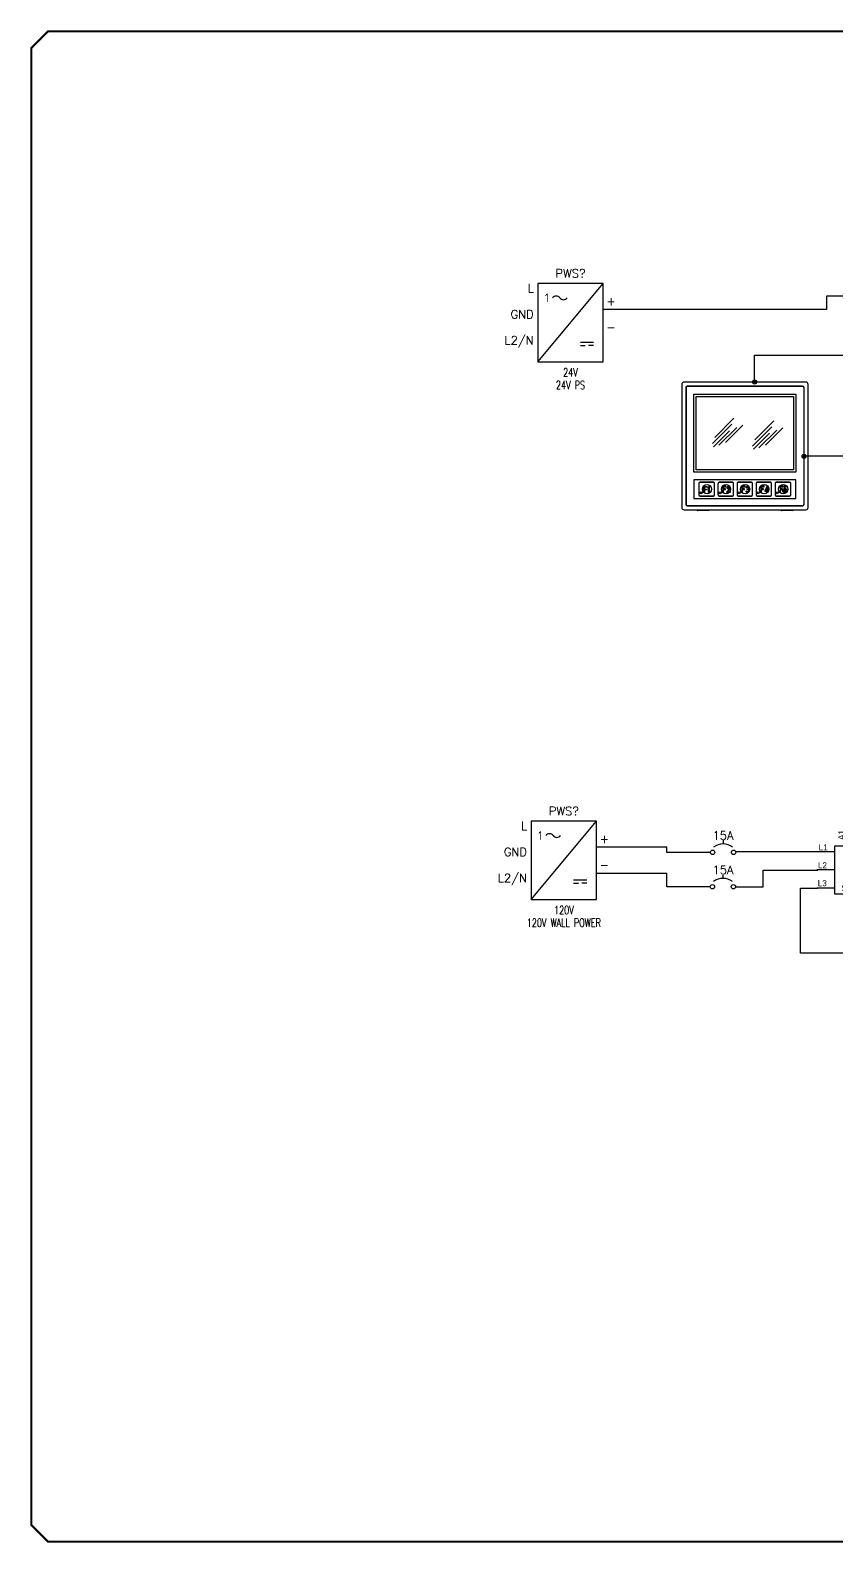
# Model space of a CAD drawing. Header units: inches. Extents: x 0 to 33.5, y 0 to 22.4.
# Drawn here: x 0.02 to 11.97, y 0.02 to 22.44 of the extents above; entities that cross this region are included whole.
import ezdxf
from ezdxf.enums import TextEntityAlignment as Align

# ---------------------------------------------------------------- set-up
doc = ezdxf.new("R2010")
doc.units = ezdxf.units.IN
doc.header["$MEASUREMENT"] = 0
for name, color, linetype in [('DESC', 150, 'Continuous'), ('MISC', 7, 'Continuous'), ('SYMS', 7, 'Continuous'), ('TAGS', 150, 'Continuous'), ('TERMS', 123, 'Continuous'), ('TITLE', 7, 'Continuous'), ('WIRES', 7, 'Continuous')]:
    doc.layers.add(name, color=color, linetype=linetype)
doc.styles.add('ITALIC', font='ITALIC')
doc.styles.add('SIMPLEX', font='SIMPLEX')
doc.styles.add('WD', font='romans.shx')
doc.styles.add('WD_IEC', font='isocp2.shx', dxfattribs={"width": 0.9, "height": 4})

# ---------------------------------------------------------------- blocks, each defined once
blk = doc.blocks.new('NO_NUM_acade_title')
at = {"layer": 'TITLE', "const_width": 0.0312}
blk.add_lwpolyline([(30.594, 0.281), (30.594, 22.177), (30.344, 22.427), (0.281, 22.427), (0.031, 22.177), (0.031, 0.281), (0.281, 0.031), (30.344, 0.031)], close=True, dxfattribs=at)
at = {"layer": 'TITLE', "color": 1, "style": 'ITALIC'}
for tag, height, p in [('TITLE#1', 0.125, (32.156, 3.406)), ('TITLE#2', 0.125, (32.156, 3.204)), ('TITLE#3', 0.125, (32.156, 3.001)), ('TITLE#4', 0.125, (32.156, 2.799)), ('DWG#', 0.2, (32.156, 0.826))]:
    blk.add_attdef(tag, text='', height=height, dxfattribs=at).set_placement(p, align=Align.CENTER)
at = {"layer": 'TITLE', "color": 1, "style": 'SIMPLEX'}
blk.add_attdef('CAD#', (30.826, 1.958), '', height=0.0938, rotation=90, dxfattribs=at)
at = {"layer": 'TITLE', "color": 1}
for tag, p, height, style in [('ENGINEER', (31.237, 1.958), 0.0938, 'ITALIC'), ('CHKDBY', (32.424, 1.958), 0.0938, 'ITALIC'), ('JOB#', (31.464, 1.644), 0.0938, 'SIMPLEX'), ('DRAWNBY', (32.494, 1.644), 0.0938, 'ITALIC'), ('SCALE', (31.353, 1.344), 0.0938, 'SIMPLEX'), ('DATE', (32.408, 1.344), 0.0938, 'SIMPLEX'), ('SHTS', (32.532, 0.25), 0.2, 'ITALIC')]:
    blk.add_attdef(tag, p, '', height=height, dxfattribs=dict(at, style=style))
at = {"layer": 'TITLE', "color": 1, "style": 'ITALIC'}
blk.add_attdef('SH#', text='', height=0.2, dxfattribs=at).set_placement((31.881, 0.25), align=Align.RIGHT)
at = {"layer": 'TITLE', "color": 7, "flags": 9}
blk.add_attdef('WD_TB', (31.219, 0.031), '', height=0.125, dxfattribs=at)
blk = doc.blocks.new('HCB1')
blk.add_line((0, 0.173), (0, 0.126))
for centre in [(-0.155, 0), (0.155, 0)]:
    blk.add_circle(centre, 0.0322)
blk.add_arc((0, -0.109), 0.234, 53.1301, 126.8699)
at = {"style": 'WD', "width": 0.7}
for tag, p in [('INST', (0, 0.826)), ('LOC', (0, 0.656)), ('DESC1', (0, 0.5)), ('DESC2', (0, 0.344)), ('RATING1', (0, -0.188)), ('XREF', (0, -0.344))]:
    blk.add_attdef(tag, text='', height=0.125, dxfattribs=at).set_placement(p, align=Align.CENTER)
at = {"style": 'WD'}
blk.add_attdef('TAG1', text='', height=0.125, dxfattribs=at).set_placement((0, 0.188), align=Align.CENTER)
for tag, p in [('X2LINK', (0, 0.219)), ('X8LINK', (0, 0))]:
    blk.add_attdef(tag, p, '', height=0.01, dxfattribs=at)
for tag, p, height, flags in [('X4TERM01', (-0.188, 0), 0.0125, 1), ('X1TERM02', (0.188, 0), 0.0125, 1), ('FAMILY', (0.205, 0.152), 0.01, 9), ('CONTACT', (0.205, 0.133), 0.01, 9)]:
    blk.add_attdef(tag, p, '', height=height, dxfattribs=dict(at, flags=flags))
at = {"linetype": 'Continuous', "style": 'WD', "flags": 9}
for tag, p in [('ASSYCODE', (0.219, 0.062)), ('MFG', (0.228, 0.089)), ('CAT', (0.23, 0.108))]:
    blk.add_attdef(tag, text='', height=0.01, dxfattribs=at).set_placement(p, align=Align.CENTER)
at = {"linetype": 'Continuous', "style": 'WD', "flags": 8}
blk.add_attdef('TERM01', text='', height=0.125, dxfattribs=at).set_placement((-0.25, -0.031), align=Align.TOP_RIGHT)
blk.add_attdef('TERM02', text='', height=0.125, dxfattribs=at).set_placement((0.25, -0.031), align=Align.TOP_LEFT)
blk = doc.blocks.new('HPW1_1PH')
for p, q in [((0, -0.967), (0.967, 0.193)), ((0.629, -0.677), (0.823, -0.677)), ((0.629, -0.725), (0.702, -0.725)), ((0.823, -0.725), (0.75, -0.725))]:
    blk.add_line(p, q)
blk.add_lwpolyline([(0.967, 0.193), (0, 0.193), (0, -0.967), (0.967, -0.967)], close=True)
for centre, start, end in [((0.271, -0.06), 36.8699, 143.1301), ((0.379, 0.021), 216.8699, 323.1301)]:
    blk.add_arc(centre, 0.0677, start, end)
at = {"style": 'WD_IEC'}
blk.add_text('1', height=0.13, dxfattribs=at).set_placement((0.163, -0.019), align=Align.MIDDLE_RIGHT)
at = {"style": 'WD', "width": 0.7}
for tag, p in [('INST', (0.484, 0.656)), ('LOC', (0.484, 0.469)), ('RATING1', (0.484, -1.188)), ('DESC1', (0.484, -1.375)), ('DESC2', (0.484, -1.562)), ('DESC3', (0.484, -1.75))]:
    blk.add_attdef(tag, text='', height=0.125, dxfattribs=at).set_placement(p, align=Align.CENTER)
at = {"style": 'WD'}
blk.add_attdef('TAG1', text='', height=0.125, dxfattribs=at).set_placement((0.484, 0.281), align=Align.CENTER)
at = {"style": 'WD', "flags": 8}
for tag, p in [('TERM01', (-0.062, 0.062)), ('TERM02', (-0.062, -0.325)), ('TERM03', (-0.062, -0.712))]:
    blk.add_attdef(tag, text='', height=0.125, dxfattribs=at).set_placement(p, align=Align.RIGHT)
at = {"style": 'WD'}
for tag, p, height, flags in [('X4TERM01', (0, 0), 0.0193, 1), ('X1TERM04', (0.967, -0.193), 0.0193, 1), ('TERM04', (1.014, -0.132), 0.125, 8), ('X4TERM02', (0, -0.387), 0.0193, 1), ('TERM05', (1.014, -0.519), 0.125, 8), ('X1TERM05', (0.967, -0.58), 0.0193, 1), ('X4TERM03', (0, -0.774), 0.0193, 1)]:
    blk.add_attdef(tag, p, '', height=height, dxfattribs=dict(at, flags=flags))
at = {"style": 'WD', "flags": 9}
for tag, p in [('ASSYCODE', (0.484, 0.114)), ('FAMILY', (0.484, 0.09)), ('MFG', (0.484, 0.16)), ('CAT', (0.484, 0.138))]:
    blk.add_attdef(tag, text='', height=0.0155, dxfattribs=at).set_placement(p, align=Align.CENTER)
blk = doc.blocks.new('HDV1_011')
for p, q in [((11.433, 12.515), (11.433, 12.694)), ((11.79, 12.515), (11.79, 12.694)), ((11.255, 12.426), (10.987, 12.426)), ((12.237, 12.426), (11.969, 12.426)), ((11.255, 12.158), (10.987, 12.158)), ((12.237, 12.158), (11.969, 12.158)), ((11.255, 11.89), (10.987, 11.89)), ((12.237, 11.89), (11.969, 11.89))]:
    blk.add_line(p, q)
blk.add_lwpolyline([(11.969, 11.801), (11.255, 11.801), (11.255, 12.515), (11.969, 12.515)], close=True)
for s, p in [('A1', (11.395, 12.603)), ('A2', (11.756, 12.596))]:
    blk.add_text(s, height=0.0893, rotation=90).set_placement(p)
for s, p in [('T1', (12.097, 12.471)), ('L1', (11.015, 12.448)), ('L2', (11.004, 12.181)), ('T2', (12.067, 12.198)), ('L3', (11.002, 11.917)), ('SD-N35', (11.353, 11.844)), ('T3', (12.055, 11.932))]:
    blk.add_text(s, height=0.0893).set_placement(p)
at = {"style": 'WD', "width": 0.8}
for tag, p in [('TERM07', (11.298, 12.695)), ('TERM08', (11.673, 12.695))]:
    blk.add_attdef(tag, text='', height=0.125, dxfattribs=at).set_placement(p, align=Align.RIGHT)
at = {"style": 'WD', "flags": 1}
for tag, p in [('X2TERM07', (11.433, 12.688)), ('X2TERM08', (11.791, 12.688)), ('X4TERM01', (11.009, 12.427)), ('X1TERM04', (12.212, 12.425)), ('X4TERM02', (11.001, 12.156)), ('X1TERM05', (12.207, 12.157)), ('X4TERM03', (10.996, 11.889)), ('X1TERM06', (12.22, 11.889))]:
    blk.add_attdef(tag, p, '', height=0.005, dxfattribs=at)
at = {"style": 'WD', "width": 0.8}
for tag, p in [('TERM01', (10.903, 12.415)), ('TERM02', (10.903, 12.165)), ('TERM03', (10.903, 11.915))]:
    blk.add_attdef(tag, text='', height=0.125, dxfattribs=at).set_placement(p, align=Align.TOP_RIGHT)
for tag, p in [('TERM04', (12.263, 12.415)), ('TERM05', (12.263, 12.165)), ('TERM06', (12.263, 11.915))]:
    blk.add_attdef(tag, text='', height=0.125, dxfattribs=at).set_placement(p, align=Align.TOP_LEFT)
at = {"style": 'WD'}
blk.add_attdef('CONTACTOR', text='', height=0.125, dxfattribs=at).set_placement((10.958, 11.43), align=Align.CENTER)
blk = doc.blocks.new('WDDOT')
for radius in [0.03, 0.0187, 0.00929]:
    blk.add_circle((0, 0), radius)

msp = doc.modelspace()

# ---------------------------------------------------------------- hatches: boundary and pattern name
for points in [[(9.997, 15.593), (9.997, 15.678), (10.042, 15.678), (10.042, 15.67), (10.006, 15.67), (10.006, 15.639), (10.035, 15.639), (10.035, 15.63), (10.006, 15.63), (10.006, 15.593)], [(10.076, 15.589), (10.076, 15.678), (10.067, 15.678), (10.062, 15.669), (10.06, 15.667), (10.055, 15.662), (10.06, 15.655), (10.066, 15.66), (10.067, 15.661), (10.067, 15.589)], [(10.279, 15.681), (10.279, 15.593), (10.288, 15.593), (10.288, 15.632), (10.318, 15.632), (10.318, 15.641), (10.288, 15.641), (10.288, 15.672), (10.325, 15.672), (10.325, 15.681)], [(10.351, 15.65), (10.342, 15.65), (10.342, 15.658), (10.343, 15.665), (10.345, 15.671), (10.351, 15.678), (10.36, 15.681), (10.369, 15.681), (10.378, 15.678), (10.382, 15.672), (10.385, 15.667), (10.386, 15.659), (10.386, 15.652), (10.385, 15.647), (10.381, 15.639), (10.363, 15.618), (10.355, 15.607), (10.351, 15.601), (10.35, 15.597), (10.386, 15.597), (10.386, 15.588), (10.34, 15.588), (10.34, 15.596), (10.343, 15.605), (10.348, 15.612), (10.356, 15.623), (10.374, 15.644), (10.377, 15.651), (10.377, 15.653), (10.377, 15.658), (10.377, 15.664), (10.375, 15.667), (10.372, 15.67), (10.368, 15.672), (10.361, 15.672), (10.356, 15.67), (10.353, 15.666), (10.351, 15.663), (10.351, 15.658)], [(10.561, 15.593), (10.561, 15.681), (10.607, 15.681), (10.607, 15.672), (10.57, 15.672), (10.57, 15.641), (10.6, 15.641), (10.6, 15.632), (10.57, 15.632), (10.57, 15.593)], [(10.625, 15.658), (10.633, 15.656), (10.635, 15.663), (10.636, 15.667), (10.639, 15.67), (10.645, 15.672), (10.65, 15.672), (10.654, 15.671), (10.658, 15.667), (10.66, 15.662), (10.66, 15.654), (10.658, 15.65), (10.656, 15.646), (10.654, 15.644), (10.649, 15.642), (10.639, 15.642), (10.639, 15.633), (10.649, 15.633), (10.654, 15.632), (10.657, 15.629), (10.66, 15.624), (10.661, 15.619), (10.661, 15.61), (10.66, 15.606), (10.658, 15.603), (10.655, 15.599), (10.648, 15.597), (10.643, 15.597), (10.639, 15.599), (10.636, 15.601), (10.633, 15.603), (10.632, 15.606), (10.631, 15.612), (10.622, 15.61), (10.624, 15.603), (10.626, 15.598), (10.63, 15.594), (10.635, 15.591), (10.641, 15.588), (10.65, 15.588), (10.659, 15.592), (10.665, 15.597), (10.668, 15.602), (10.67, 15.609), (10.67, 15.621), (10.668, 15.628), (10.664, 15.634), (10.66, 15.638), (10.663, 15.641), (10.666, 15.646), (10.668, 15.652), (10.668, 15.664), (10.665, 15.672), (10.658, 15.679), (10.652, 15.681), (10.643, 15.681), (10.634, 15.678), (10.629, 15.671), (10.627, 15.666)], [(10.844, 15.593), (10.844, 15.681), (10.89, 15.681), (10.89, 15.672), (10.853, 15.672), (10.853, 15.641), (10.882, 15.641), (10.882, 15.632), (10.853, 15.632), (10.853, 15.593)], [(11.126, 15.593), (11.126, 15.681), (11.172, 15.681), (11.172, 15.672), (11.135, 15.672), (11.135, 15.641), (11.164, 15.641), (11.164, 15.632), (11.135, 15.632), (11.135, 15.593)], [(11.187, 15.626), (11.187, 15.681), (11.233, 15.681), (11.233, 15.672), (11.195, 15.672), (11.195, 15.647), (11.198, 15.65), (11.205, 15.653), (11.216, 15.653), (11.223, 15.649), (11.226, 15.646), (11.231, 15.639), (11.233, 15.63), (11.233, 15.612), (11.23, 15.603), (11.227, 15.598), (11.225, 15.595), (11.218, 15.591), (11.214, 15.589), (11.204, 15.589), (11.2, 15.591), (11.196, 15.593), (11.192, 15.595), (11.188, 15.6), (11.186, 15.606), (11.185, 15.613), (11.194, 15.614), (11.194, 15.608), (11.196, 15.605), (11.198, 15.601), (11.2, 15.6), (11.203, 15.599), (11.205, 15.598), (11.213, 15.598), (11.215, 15.599), (11.219, 15.601), (11.22, 15.603), (11.222, 15.607), (11.224, 15.613), (11.224, 15.629), (11.222, 15.635), (11.219, 15.64), (11.218, 15.642), (11.214, 15.644), (11.207, 15.644), (11.203, 15.642), (11.201, 15.64), (11.199, 15.635), (11.196, 15.626)]]:
    msp.add_hatch(color=256).paths.add_polyline_path(points)
h = msp.add_hatch(color=256)
h.paths.add_polyline_path([(10.904, 15.612), (10.934, 15.681), (10.943, 15.681), (10.943, 15.614), (10.951, 15.614), (10.951, 15.605), (10.943, 15.605), (10.943, 15.589), (10.934, 15.589), (10.934, 15.605), (10.904, 15.605)])
h.paths.add_polyline_path([(10.934, 15.614), (10.934, 15.659), (10.915, 15.614)])

# ---------------------------------------------------------------- linework, layer by layer
for p, q in [((9.67, 17.192), (9.67, 15.366)), ((11.508, 17.226), (9.704, 17.226)), ((9.731, 17.145), (9.731, 15.413)), ((9.734, 17.145), (9.734, 15.413)), ((11.461, 17.166), (9.751, 17.166)), ((11.461, 17.162), (9.751, 17.162)), ((9.85, 17.048), (11.362, 17.048)), ((9.85, 15.889), (9.85, 17.048)), ((9.85, 17.048), (11.362, 17.048)), ((9.85, 15.889), (9.85, 17.048)), ((11.362, 17.048), (11.362, 15.889)), ((11.362, 17.048), (11.362, 15.889)), ((11.482, 15.413), (11.482, 17.145)), ((11.542, 15.366), (11.542, 17.192)), ((9.884, 17.014), (11.328, 17.014)), ((9.884, 15.923), (9.884, 17.014)), ((9.884, 17.014), (11.328, 17.014)), ((9.884, 15.923), (9.884, 17.014)), ((11.328, 17.014), (11.328, 15.923)), ((11.328, 17.014), (11.328, 15.923)), ((10.127, 16.316), (10.412, 16.6)), ((10.158, 16.406), (10.44, 16.689)), ((10.751, 16.368), (11.033, 16.651)), ((10.138, 16.267), (10.376, 16.505)), ((10.221, 16.29), (10.484, 16.553)), ((10.319, 16.328), (10.576, 16.585)), ((10.72, 16.278), (11.005, 16.562)), ((10.731, 16.229), (10.969, 16.467)), ((10.814, 16.252), (11.077, 16.514)), ((10.912, 16.29), (11.169, 16.547)), ((11.362, 15.889), (9.85, 15.889)), ((11.362, 15.889), (9.85, 15.889)), ((9.85, 15.775), (9.85, 15.501)), ((11.362, 15.775), (9.85, 15.775)), ((11.362, 15.775), (9.85, 15.775)), ((9.85, 15.775), (9.85, 15.501)), ((11.328, 15.923), (9.884, 15.923)), ((11.328, 15.923), (9.884, 15.923)), ((9.924, 15.724), (9.924, 15.553)), ((9.924, 15.724), (9.924, 15.553)), ((9.924, 15.724), (9.924, 15.553)), ((9.924, 15.724), (9.924, 15.553)), ((9.941, 15.741), (10.138, 15.741)), ((10.138, 15.741), (9.941, 15.741)), ((9.941, 15.741), (10.138, 15.741)), ((10.138, 15.741), (9.941, 15.741)), ((10.155, 15.553), (10.155, 15.724)), ((10.155, 15.553), (10.155, 15.724)), ((10.155, 15.553), (10.155, 15.724)), ((10.155, 15.553), (10.155, 15.724)), ((10.206, 15.724), (10.206, 15.553)), ((10.206, 15.724), (10.206, 15.553)), ((10.206, 15.724), (10.206, 15.553)), ((10.206, 15.724), (10.206, 15.553)), ((10.224, 15.741), (10.42, 15.741)), ((10.42, 15.741), (10.224, 15.741)), ((10.224, 15.741), (10.42, 15.741)), ((10.42, 15.741), (10.224, 15.741)), ((10.437, 15.553), (10.437, 15.724)), ((10.437, 15.553), (10.437, 15.724)), ((10.437, 15.553), (10.437, 15.724)), ((10.437, 15.553), (10.437, 15.724)), ((10.489, 15.724), (10.489, 15.553)), ((10.489, 15.724), (10.489, 15.553)), ((10.489, 15.724), (10.489, 15.553)), ((10.489, 15.724), (10.489, 15.553)), ((10.506, 15.741), (10.702, 15.741)), ((10.702, 15.741), (10.506, 15.741)), ((10.506, 15.741), (10.702, 15.741)), ((10.702, 15.741), (10.506, 15.741)), ((10.719, 15.553), (10.719, 15.724)), ((10.719, 15.553), (10.719, 15.724)), ((10.719, 15.553), (10.719, 15.724)), ((10.719, 15.553), (10.719, 15.724)), ((10.771, 15.724), (10.771, 15.553)), ((10.771, 15.724), (10.771, 15.553)), ((10.771, 15.724), (10.771, 15.553)), ((10.771, 15.724), (10.771, 15.553)), ((10.788, 15.741), (10.984, 15.741)), ((10.984, 15.741), (10.788, 15.741)), ((10.788, 15.741), (10.984, 15.741)), ((10.984, 15.741), (10.788, 15.741)), ((11.002, 15.553), (11.002, 15.724)), ((11.002, 15.553), (11.002, 15.724)), ((11.002, 15.553), (11.002, 15.724)), ((11.002, 15.553), (11.002, 15.724)), ((11.053, 15.724), (11.053, 15.553)), ((11.053, 15.724), (11.053, 15.553)), ((11.053, 15.724), (11.053, 15.553)), ((11.053, 15.724), (11.053, 15.553)), ((11.07, 15.741), (11.267, 15.741)), ((11.267, 15.741), (11.07, 15.741)), ((11.07, 15.741), (11.267, 15.741)), ((11.267, 15.741), (11.07, 15.741)), ((11.284, 15.553), (11.284, 15.724)), ((11.362, 15.501), (11.362, 15.775)), ((9.85, 15.501), (11.362, 15.501)), ((9.85, 15.501), (11.362, 15.501)), ((10.138, 15.535), (9.941, 15.535)), ((9.941, 15.535), (10.138, 15.535)), ((10.138, 15.535), (9.941, 15.535)), ((9.997, 15.678), (10.042, 15.678)), ((9.997, 15.593), (9.997, 15.678)), ((10.006, 15.593), (9.997, 15.593)), ((10.006, 15.67), (10.006, 15.639)), ((10.042, 15.67), (10.006, 15.67)), ((10.006, 15.639), (10.035, 15.639)), ((10.006, 15.63), (10.006, 15.593)), ((10.035, 15.63), (10.006, 15.63)), ((10.035, 15.639), (10.035, 15.63)), ((10.042, 15.678), (10.042, 15.67)), ((10.055, 15.662), (10.06, 15.667)), ((10.06, 15.655), (10.055, 15.662)), ((10.06, 15.667), (10.062, 15.669)), ((10.066, 15.66), (10.06, 15.655)), ((10.062, 15.669), (10.067, 15.678)), ((10.067, 15.661), (10.066, 15.66)), ((10.067, 15.678), (10.076, 15.678)), ((10.067, 15.589), (10.067, 15.661)), ((10.076, 15.589), (10.067, 15.589)), ((10.076, 15.678), (10.076, 15.589)), ((10.42, 15.535), (10.224, 15.535)), ((10.224, 15.535), (10.42, 15.535)), ((10.42, 15.535), (10.224, 15.535)), ((10.224, 15.535), (10.42, 15.535)), ((10.279, 15.681), (10.279, 15.593)), ((10.325, 15.681), (10.279, 15.681)), ((10.279, 15.593), (10.288, 15.593)), ((10.288, 15.672), (10.325, 15.672)), ((10.288, 15.641), (10.288, 15.672)), ((10.318, 15.641), (10.288, 15.641)), ((10.288, 15.632), (10.318, 15.632)), ((10.288, 15.593), (10.288, 15.632)), ((10.318, 15.632), (10.318, 15.641)), ((10.325, 15.672), (10.325, 15.681)), ((10.34, 15.596), (10.343, 15.605)), ((10.34, 15.588), (10.34, 15.596)), ((10.386, 15.588), (10.34, 15.588)), ((10.342, 15.658), (10.343, 15.665)), ((10.342, 15.65), (10.342, 15.658)), ((10.351, 15.65), (10.342, 15.65)), ((10.343, 15.665), (10.345, 15.671)), ((10.343, 15.605), (10.348, 15.612)), ((10.345, 15.671), (10.351, 15.678)), ((10.348, 15.612), (10.356, 15.623)), ((10.351, 15.601), (10.35, 15.597)), ((10.35, 15.597), (10.386, 15.597)), ((10.351, 15.678), (10.36, 15.681)), ((10.353, 15.666), (10.351, 15.663)), ((10.351, 15.663), (10.351, 15.658)), ((10.351, 15.658), (10.351, 15.65)), ((10.355, 15.607), (10.351, 15.601)), ((10.356, 15.67), (10.353, 15.666)), ((10.363, 15.618), (10.355, 15.607)), ((10.361, 15.672), (10.356, 15.67)), ((10.356, 15.623), (10.374, 15.644)), ((10.36, 15.681), (10.369, 15.681)), ((10.368, 15.672), (10.361, 15.672)), ((10.381, 15.639), (10.363, 15.618)), ((10.372, 15.67), (10.368, 15.672)), ((10.369, 15.681), (10.378, 15.678)), ((10.375, 15.667), (10.372, 15.67)), ((10.374, 15.644), (10.377, 15.651)), ((10.377, 15.664), (10.375, 15.667)), ((10.377, 15.658), (10.377, 15.664)), ((10.377, 15.653), (10.377, 15.658)), ((10.377, 15.651), (10.377, 15.653)), ((10.378, 15.678), (10.382, 15.672)), ((10.385, 15.647), (10.381, 15.639)), ((10.382, 15.672), (10.385, 15.667)), ((10.385, 15.667), (10.386, 15.659)), ((10.386, 15.652), (10.385, 15.647)), ((10.386, 15.659), (10.386, 15.652)), ((10.386, 15.597), (10.386, 15.588)), ((10.702, 15.535), (10.506, 15.535)), ((10.506, 15.535), (10.702, 15.535)), ((10.702, 15.535), (10.506, 15.535)), ((10.506, 15.535), (10.702, 15.535)), ((10.561, 15.681), (10.561, 15.593)), ((10.607, 15.681), (10.561, 15.681)), ((10.561, 15.593), (10.57, 15.593)), ((10.57, 15.672), (10.607, 15.672)), ((10.57, 15.641), (10.57, 15.672)), ((10.6, 15.641), (10.57, 15.641)), ((10.57, 15.632), (10.6, 15.632)), ((10.57, 15.593), (10.57, 15.632)), ((10.6, 15.632), (10.6, 15.641)), ((10.607, 15.672), (10.607, 15.681)), ((10.622, 15.61), (10.631, 15.612)), ((10.624, 15.603), (10.622, 15.61)), ((10.626, 15.598), (10.624, 15.603)), ((10.625, 15.658), (10.627, 15.666)), ((10.633, 15.656), (10.625, 15.658)), ((10.63, 15.594), (10.626, 15.598)), ((10.627, 15.666), (10.629, 15.671)), ((10.629, 15.671), (10.634, 15.678)), ((10.635, 15.591), (10.63, 15.594)), ((10.631, 15.612), (10.632, 15.606)), ((10.632, 15.606), (10.633, 15.603)), ((10.635, 15.663), (10.633, 15.656)), ((10.633, 15.603), (10.636, 15.601)), ((10.634, 15.678), (10.643, 15.681)), ((10.636, 15.667), (10.635, 15.663)), ((10.641, 15.588), (10.635, 15.591)), ((10.639, 15.67), (10.636, 15.667)), ((10.636, 15.601), (10.639, 15.599)), ((10.645, 15.672), (10.639, 15.67)), ((10.639, 15.642), (10.649, 15.642)), ((10.639, 15.633), (10.639, 15.642)), ((10.649, 15.633), (10.639, 15.633)), ((10.639, 15.599), (10.643, 15.597)), ((10.65, 15.588), (10.641, 15.588)), ((10.643, 15.681), (10.652, 15.681)), ((10.643, 15.597), (10.648, 15.597)), ((10.65, 15.672), (10.645, 15.672)), ((10.648, 15.597), (10.655, 15.599)), ((10.649, 15.642), (10.654, 15.644)), ((10.654, 15.632), (10.649, 15.633)), ((10.654, 15.671), (10.65, 15.672)), ((10.659, 15.592), (10.65, 15.588)), ((10.652, 15.681), (10.658, 15.679)), ((10.658, 15.667), (10.654, 15.671)), ((10.654, 15.644), (10.656, 15.646)), ((10.657, 15.629), (10.654, 15.632)), ((10.655, 15.599), (10.658, 15.603)), ((10.656, 15.646), (10.658, 15.65)), ((10.66, 15.624), (10.657, 15.629)), ((10.658, 15.679), (10.665, 15.672)), ((10.66, 15.662), (10.658, 15.667)), ((10.658, 15.65), (10.66, 15.654)), ((10.658, 15.603), (10.66, 15.606)), ((10.665, 15.597), (10.659, 15.592)), ((10.66, 15.654), (10.66, 15.662)), ((10.663, 15.641), (10.66, 15.638)), ((10.66, 15.638), (10.664, 15.634)), ((10.661, 15.619), (10.66, 15.624)), ((10.66, 15.606), (10.661, 15.61)), ((10.661, 15.61), (10.661, 15.619)), ((10.666, 15.646), (10.663, 15.641)), ((10.664, 15.634), (10.668, 15.628)), ((10.665, 15.672), (10.668, 15.664)), ((10.668, 15.602), (10.665, 15.597)), ((10.668, 15.652), (10.666, 15.646)), ((10.668, 15.664), (10.668, 15.652)), ((10.668, 15.628), (10.67, 15.621)), ((10.67, 15.609), (10.668, 15.602)), ((10.67, 15.621), (10.67, 15.609)), ((10.984, 15.535), (10.788, 15.535)), ((10.788, 15.535), (10.984, 15.535)), ((10.984, 15.535), (10.788, 15.535)), ((10.788, 15.535), (10.984, 15.535)), ((10.844, 15.681), (10.844, 15.593)), ((10.89, 15.681), (10.844, 15.681)), ((10.844, 15.593), (10.853, 15.593)), ((10.853, 15.672), (10.89, 15.672)), ((10.853, 15.641), (10.853, 15.672)), ((10.882, 15.641), (10.853, 15.641)), ((10.853, 15.632), (10.882, 15.632)), ((10.853, 15.593), (10.853, 15.632)), ((10.882, 15.632), (10.882, 15.641)), ((10.89, 15.672), (10.89, 15.681)), ((10.904, 15.612), (10.934, 15.681)), ((10.904, 15.605), (10.904, 15.612)), ((10.934, 15.605), (10.904, 15.605)), ((10.915, 15.614), (10.934, 15.659)), ((10.934, 15.614), (10.915, 15.614)), ((10.934, 15.681), (10.943, 15.681)), ((10.934, 15.659), (10.934, 15.614)), ((10.934, 15.589), (10.934, 15.605)), ((10.943, 15.589), (10.934, 15.589)), ((10.943, 15.681), (10.943, 15.614)), ((10.943, 15.614), (10.951, 15.614)), ((10.943, 15.605), (10.943, 15.589)), ((10.951, 15.605), (10.943, 15.605)), ((10.951, 15.614), (10.951, 15.605)), ((11.267, 15.535), (11.07, 15.535)), ((11.07, 15.535), (11.267, 15.535)), ((11.267, 15.535), (11.07, 15.535)), ((11.07, 15.535), (11.267, 15.535)), ((11.172, 15.681), (11.126, 15.681)), ((11.126, 15.681), (11.126, 15.593)), ((11.126, 15.593), (11.135, 15.593)), ((11.135, 15.641), (11.135, 15.672)), ((11.135, 15.672), (11.172, 15.672)), ((11.164, 15.641), (11.135, 15.641)), ((11.135, 15.593), (11.135, 15.632)), ((11.135, 15.632), (11.164, 15.632)), ((11.164, 15.632), (11.164, 15.641)), ((11.172, 15.672), (11.172, 15.681)), ((11.185, 15.613), (11.194, 15.614)), ((11.186, 15.606), (11.185, 15.613)), ((11.188, 15.6), (11.186, 15.606)), ((11.233, 15.681), (11.187, 15.681)), ((11.187, 15.681), (11.187, 15.626)), ((11.187, 15.626), (11.196, 15.626)), ((11.192, 15.595), (11.188, 15.6)), ((11.196, 15.593), (11.192, 15.595)), ((11.194, 15.608), (11.194, 15.614)), ((11.196, 15.605), (11.194, 15.608)), ((11.195, 15.672), (11.195, 15.647)), ((11.233, 15.672), (11.195, 15.672)), ((11.195, 15.647), (11.198, 15.65)), ((11.196, 15.626), (11.199, 15.635)), ((11.198, 15.601), (11.196, 15.605)), ((11.2, 15.591), (11.196, 15.593)), ((11.198, 15.65), (11.205, 15.653)), ((11.2, 15.6), (11.198, 15.601)), ((11.199, 15.635), (11.201, 15.64)), ((11.203, 15.599), (11.2, 15.6)), ((11.204, 15.589), (11.2, 15.591)), ((11.201, 15.64), (11.203, 15.642)), ((11.203, 15.642), (11.207, 15.644)), ((11.205, 15.598), (11.203, 15.599)), ((11.214, 15.589), (11.204, 15.589)), ((11.213, 15.598), (11.205, 15.598)), ((11.207, 15.644), (11.214, 15.644)), ((11.215, 15.599), (11.213, 15.598)), ((11.218, 15.591), (11.214, 15.589)), ((11.219, 15.601), (11.215, 15.599)), ((11.225, 15.595), (11.218, 15.591)), ((11.22, 15.603), (11.219, 15.601)), ((11.227, 15.598), (11.225, 15.595)), ((11.23, 15.603), (11.227, 15.598)), ((11.233, 15.612), (11.23, 15.603)), ((11.233, 15.681), (11.233, 15.672)), ((9.704, 15.332), (11.508, 15.332)), ((9.751, 15.396), (11.461, 15.396)), ((9.751, 15.393), (11.461, 15.393)), ((9.903, 15.323), (9.907, 15.323)), ((9.907, 15.323), (9.907, 15.332)), ((10.064, 15.323), (9.907, 15.323)), ((10.064, 15.332), (10.064, 15.323)), ((10.068, 15.323), (10.064, 15.323)), ((11.145, 15.323), (11.148, 15.323)), ((11.148, 15.323), (11.148, 15.332)), ((11.305, 15.323), (11.148, 15.323)), ((11.305, 15.332), (11.305, 15.323)), ((11.309, 15.323), (11.305, 15.323))]:
    msp.add_line(p, q)
for centre, radius in [((10.044, 15.638), 0.0684), ((10.044, 15.638), 0.0684), ((10.326, 15.638), 0.0684), ((10.326, 15.638), 0.0684), ((10.608, 15.638), 0.0684), ((10.608, 15.638), 0.0684), ((10.89, 15.638), 0.0684), ((10.89, 15.638), 0.0684), ((11.173, 15.638), 0.0684), ((11.173, 15.638), 0.0684), ((9.955, 15.583), 0.0154), ((9.955, 15.583), 0.0154), ((9.955, 15.583), 0.0137), ((10.237, 15.583), 0.0154), ((10.237, 15.583), 0.0154), ((10.237, 15.583), 0.0137), ((10.519, 15.583), 0.0154), ((10.519, 15.583), 0.0154), ((10.519, 15.583), 0.0137), ((10.801, 15.583), 0.0154), ((10.801, 15.583), 0.0154), ((10.801, 15.583), 0.0137), ((11.084, 15.583), 0.0154), ((11.084, 15.583), 0.0154), ((11.084, 15.583), 0.0137)]:
    msp.add_circle(centre, radius)
for centre, radius, start, end in [((9.751, 17.145), 0.0205, 90, 180), ((9.751, 17.145), 0.0171, 90, 180), ((11.461, 17.145), 0.0205, 0, 90), ((11.461, 17.145), 0.0171, 0, 90), ((9.941, 15.724), 0.0171, 90, 180), ((9.941, 15.724), 0.0171, 90, 180), ((9.941, 15.724), 0.0171, 90, 180), ((9.941, 15.724), 0.0171, 90, 180), ((10.138, 15.724), 0.0171, 0, 90), ((10.138, 15.724), 0.0171, 0, 90), ((10.138, 15.724), 0.0171, 0, 90), ((10.138, 15.724), 0.0171, 0, 90), ((10.224, 15.724), 0.0171, 90, 180), ((10.224, 15.724), 0.0171, 90, 180), ((10.224, 15.724), 0.0171, 90, 180), ((10.224, 15.724), 0.0171, 90, 180), ((10.42, 15.724), 0.0171, 0, 90), ((10.42, 15.724), 0.0171, 0, 90), ((10.42, 15.724), 0.0171, 0, 90), ((10.42, 15.724), 0.0171, 0, 90), ((10.506, 15.724), 0.0171, 90, 180), ((10.506, 15.724), 0.0171, 90, 180), ((10.506, 15.724), 0.0171, 90, 180), ((10.506, 15.724), 0.0171, 90, 180), ((10.702, 15.724), 0.0171, 0, 90), ((10.702, 15.724), 0.0171, 0, 90), ((10.702, 15.724), 0.0171, 0, 90), ((10.702, 15.724), 0.0171, 0, 90), ((10.788, 15.724), 0.0171, 90, 180), ((10.788, 15.724), 0.0171, 90, 180), ((10.788, 15.724), 0.0171, 90, 180), ((10.788, 15.724), 0.0171, 90, 180), ((10.984, 15.724), 0.0171, 0, 90), ((10.984, 15.724), 0.0171, 0, 90), ((10.984, 15.724), 0.0171, 0, 90), ((10.984, 15.724), 0.0171, 0, 90), ((11.07, 15.724), 0.0171, 90, 180), ((11.07, 15.724), 0.0171, 90, 180), ((11.07, 15.724), 0.0171, 90, 180), ((11.07, 15.724), 0.0171, 90, 180), ((11.267, 15.724), 0.0171, 0, 90), ((11.267, 15.724), 0.0171, 0, 90), ((11.267, 15.724), 0.0171, 0, 90), ((11.267, 15.724), 0.0171, 0, 90), ((9.941, 15.553), 0.0171, 180, 270), ((9.941, 15.553), 0.0171, 180, 270), ((9.941, 15.553), 0.0171, 180, 270), ((10.138, 15.553), 0.0171, 270, 0), ((10.138, 15.553), 0.0171, 270, 0), ((10.138, 15.553), 0.0171, 270, 0), ((10.138, 15.553), 0.0171, 270, 0), ((10.224, 15.553), 0.0171, 180, 270), ((10.224, 15.553), 0.0171, 180, 270), ((10.224, 15.553), 0.0171, 180, 270), ((10.224, 15.553), 0.0171, 180, 270), ((10.42, 15.553), 0.0171, 270, 0), ((10.42, 15.553), 0.0171, 270, 0), ((10.42, 15.553), 0.0171, 270, 0), ((10.42, 15.553), 0.0171, 270, 0), ((10.506, 15.553), 0.0171, 180, 270), ((10.506, 15.553), 0.0171, 180, 270), ((10.506, 15.553), 0.0171, 180, 270), ((10.506, 15.553), 0.0171, 180, 270), ((10.702, 15.553), 0.0171, 270, 0), ((10.702, 15.553), 0.0171, 270, 0), ((10.702, 15.553), 0.0171, 270, 0), ((10.702, 15.553), 0.0171, 270, 0), ((10.788, 15.553), 0.0171, 180, 270), ((10.788, 15.553), 0.0171, 180, 270), ((10.788, 15.553), 0.0171, 180, 270), ((10.788, 15.553), 0.0171, 180, 270), ((10.984, 15.553), 0.0171, 270, 0), ((10.984, 15.553), 0.0171, 270, 0), ((10.984, 15.553), 0.0171, 270, 0), ((10.984, 15.553), 0.0171, 270, 0), ((11.07, 15.553), 0.0171, 180, 270), ((11.07, 15.553), 0.0171, 180, 270), ((11.07, 15.553), 0.0171, 180, 270), ((11.07, 15.553), 0.0171, 180, 270), ((11.267, 15.553), 0.0171, 270, 0), ((11.267, 15.553), 0.0171, 270, 0), ((11.267, 15.553), 0.0171, 270, 0), ((11.267, 15.553), 0.0171, 270, 0), ((9.751, 15.413), 0.0205, 180, 270), ((9.751, 15.413), 0.0171, 180, 270), ((9.903, 15.343), 0.0205, 212.9923, 270), ((10.068, 15.343), 0.0205, 270, 327.0077), ((11.145, 15.343), 0.0205, 212.7972, 270), ((11.309, 15.343), 0.0205, 270, 327.2028), ((11.461, 15.413), 0.0205, 270, 0), ((11.461, 15.413), 0.0171, 270, 0)]:
    msp.add_arc(centre, radius, start, end)
for centre, major_axis, start_param, end_param in [((9.704, 17.192), (0.0242, -0.0242), 2.357564, 3.925621), ((11.508, 17.192), (0.0242, 0.0242), 5.499157, 7.067214), ((9.704, 15.366), (0.0242, 0.0242), 2.357564, 3.925621), ((11.508, 15.366), (0.0242, -0.0242), 5.499157, 7.067214)]:
    msp.add_ellipse(centre, major_axis=major_axis, ratio=0.997265, start_param=start_param, end_param=end_param)
at = {"layer": 'WIRES'}
for p, q in [((15.125, 18.5), (11.815, 18.5)), ((11.815, 18.5), (11.815, 18.301)), ((11.815, 18.301), (8.505, 18.301)), ((10.75, 17.226), (10.75, 17.625)), ((10.75, 17.625), (12.375, 17.625)), ((12.371, 16.126), (11.482, 16.126)), ((9.451, 10.328), (8.407, 10.328)), ((9.451, 10.253), (9.451, 10.328)), ((10.095, 10.253), (9.451, 10.253)), ((11.693, 10.261), (10.47, 10.261)), ((9.449, 9.941), (8.407, 9.941)), ((9.449, 9.742), (9.449, 9.941)), ((10.876, 9.742), (10.876, 9.99)), ((10.876, 9.99), (11.685, 9.99)), ((10.092, 9.742), (9.449, 9.742)), ((10.467, 9.742), (10.876, 9.742)), ((11.43, 8.759), (11.43, 9.723)), ((11.43, 9.723), (11.68, 9.723)), ((15.348, 8.759), (11.43, 8.759))]:
    msp.add_line(p, q, dxfattribs=at)

# ---------------------------------------------------------------- block references
msp.add_blockref('NO_NUM_acade_title', (0, 0))
at = {"layer": 'SYMS'}
ref = msp.add_blockref('HPW1_1PH', (7.538, 18.494), dxfattribs=at)
ref.add_attrib('TERM01', 'L', dxfattribs={"layer": 'TERMS', "height": 0.125, "style": 'WD', "flags": 8}).set_placement((7.476, 18.556), align=Align.RIGHT)
ref.add_attrib('TERM02', 'GND', dxfattribs={"layer": 'TERMS', "height": 0.125, "style": 'WD', "flags": 8}).set_placement((7.476, 18.169), align=Align.RIGHT)
ref.add_attrib('TERM03', 'L2/N', dxfattribs={"layer": 'TERMS', "height": 0.125, "style": 'WD', "flags": 8}).set_placement((7.476, 17.782), align=Align.RIGHT)
ref.add_attrib('TERM04', '+', (8.552, 18.363), dxfattribs={"layer": 'TERMS', "height": 0.125, "style": 'WD', "flags": 8})
ref.add_attrib('TERM05', '-', (8.552, 17.976), dxfattribs={"layer": 'TERMS', "height": 0.125, "style": 'WD', "flags": 8})
ref.add_attrib('TAG1', 'PWS?', dxfattribs={"layer": 'TAGS', "height": 0.125, "style": 'WD'}).set_placement((8.021, 18.775), align=Align.CENTER)
ref.add_attrib('DESC1', '24V PS', dxfattribs={"layer": 'DESC', "height": 0.125, "style": 'WD', "width": 0.7}).set_placement((8.021, 17.119), align=Align.CENTER)
ref.add_attrib('RATING1', '24V', dxfattribs={"layer": 'MISC', "height": 0.125, "style": 'WD', "width": 0.7}).set_placement((8.021, 17.307), align=Align.CENTER)
for name, p in [('WDDOT', (10.75, 17.226)), ('WDDOT', (11.482, 16.126)), ('WDDOT', (11.194, 15.614)), ('HDV1_011', (0.684, -2.166))]:
    msp.add_blockref(name, p, dxfattribs=at)
ref = msp.add_blockref('HPW1_1PH', (7.439, 10.521), dxfattribs=at)
ref.add_attrib('TERM01', 'L', dxfattribs={"layer": 'TERMS', "height": 0.125, "style": 'WD', "flags": 8}).set_placement((7.377, 10.583), align=Align.RIGHT)
ref.add_attrib('TERM02', 'GND', dxfattribs={"layer": 'TERMS', "height": 0.125, "style": 'WD', "flags": 8}).set_placement((7.377, 10.197), align=Align.RIGHT)
ref.add_attrib('TERM03', 'L2/N', dxfattribs={"layer": 'TERMS', "height": 0.125, "style": 'WD', "flags": 8}).set_placement((7.377, 9.809), align=Align.RIGHT)
ref.add_attrib('TERM04', '+', (8.453, 10.39), dxfattribs={"layer": 'TERMS', "height": 0.125, "style": 'WD', "flags": 8})
ref.add_attrib('TERM05', '-', (8.453, 10.003), dxfattribs={"layer": 'TERMS', "height": 0.125, "style": 'WD', "flags": 8})
ref.add_attrib('TAG1', 'PWS?', dxfattribs={"layer": 'TAGS', "height": 0.125, "style": 'WD'}).set_placement((7.923, 10.803), align=Align.CENTER)
ref.add_attrib('DESC1', '120V WALL POWER', dxfattribs={"layer": 'DESC', "height": 0.125, "style": 'WD', "width": 0.7}).set_placement((7.923, 9.146), align=Align.CENTER)
ref.add_attrib('RATING1', '120V', dxfattribs={"layer": 'MISC', "height": 0.125, "style": 'WD', "width": 0.7}).set_placement((7.923, 9.334), align=Align.CENTER)
ref = msp.add_blockref('HCB1', (10.282, 10.253), dxfattribs=at)
ref.add_attrib('TAG1', '15A', dxfattribs={"layer": 'TAGS', "height": 0.125, "style": 'WD'}).set_placement((10.282, 10.44), align=Align.CENTER)
ref = msp.add_blockref('HCB1', (10.28, 9.742), dxfattribs=at)
ref.add_attrib('TAG1', '15A', dxfattribs={"layer": 'TAGS', "height": 0.125, "style": 'WD'}).set_placement((10.28, 9.93), align=Align.CENTER)

doc.saveas('drawing.dxf')
